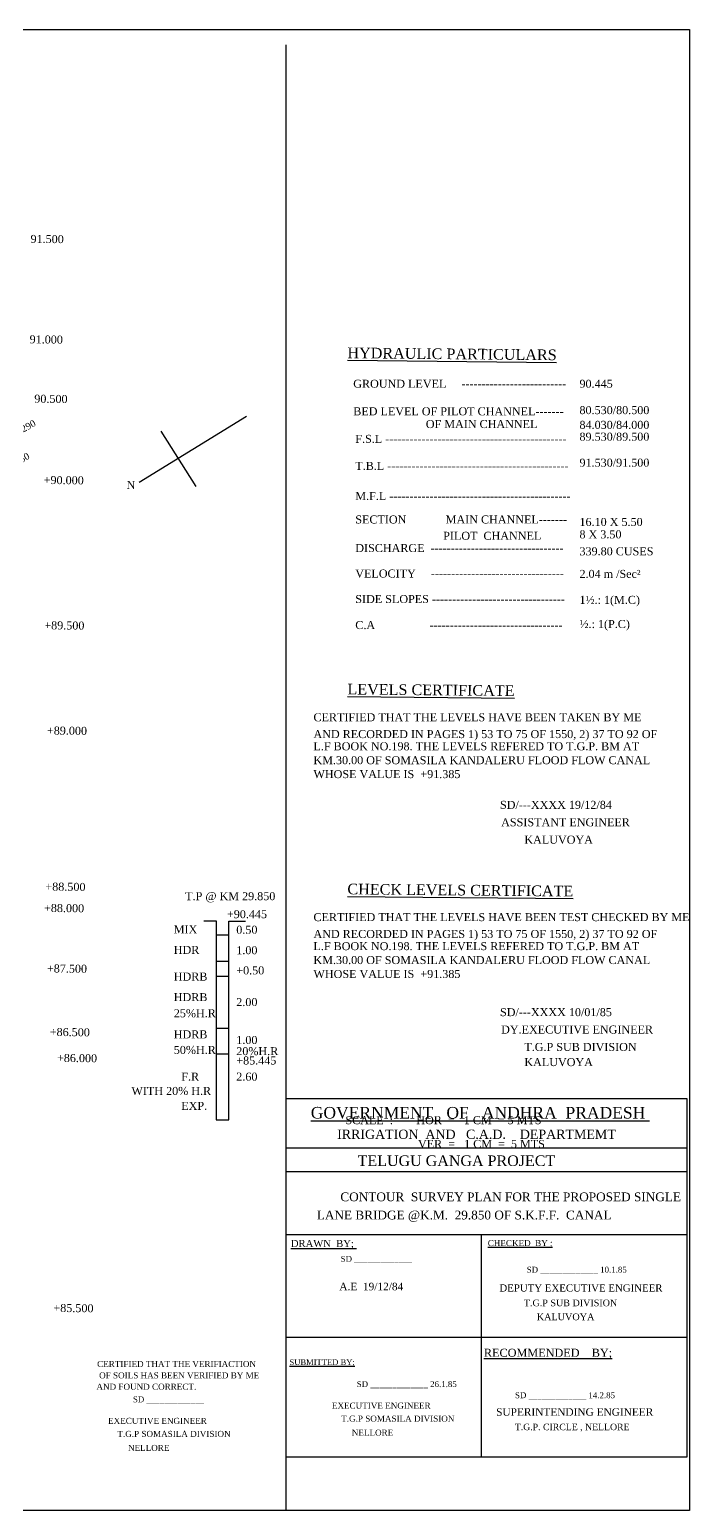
# Model space of a CAD drawing. Header units: millimetres. Extents: x 5 to 739, y 3 to 558.
# Drawn here: x 492 to 739, y 3 to 558 of the extents above; entities that cross this region are included whole.
import ezdxf

# ---------------------------------------------------------------- set-up
doc = ezdxf.new("R2010")
doc.units = ezdxf.units.MM
doc.header["$MEASUREMENT"] = 0
for name, color, linetype in [('CONTOUR TEXT', 31, 'Continuous'), ('LEVELS', 5, 'Continuous'), ('TEXT', 7, 'Continuous')]:
    doc.layers.add(name, color=color, linetype=linetype)
doc.layers.add('TITLE', color=7, linetype='Continuous', lineweight=30)
doc.styles.get("Standard").update_dxf_attribs({"font": 'TIMES.TTF'})

msp = doc.modelspace()

# ---------------------------------------------------------------- linework, layer by layer
at = {"layer": 'TEXT'}
for points in [[(532.48, 388), (572.7, 412.69)], [(540.62, 407.17), (553.77, 386.42)], [(556.81, 223.61), (561.43, 223.61), (561.43, 148.92), (566.05, 148.92), (566.05, 223.4), (572.35, 223.4)], [(561.43, 218.37), (566.05, 218.37)], [(561.43, 208.51), (566.05, 208.51)], [(561.43, 202.84), (566.05, 202.84)], [(561.43, 183.33), (566.05, 183.33)], [(561.43, 173.68), (566.05, 173.68)]]:
    msp.add_lwpolyline(points, dxfattribs=at)
at = {"layer": 'TITLE', "lineweight": 30}
for p, q in [((587.64, 2.59), (587.64, 551.92)), ((587.64, 156.93), (737.64, 156.93)), ((737.64, 156.93), (737.64, 22.5)), ((587.64, 138.47), (737.64, 138.47)), ((587.64, 129.67), (737.64, 129.67)), ((587.64, 106.04), (737.64, 106.04)), ((587.64, 67.47), (660.6, 67.47)), ((737.64, 22.5), (587.64, 22.5))]:
    msp.add_line(p, q, dxfattribs=at)
msp.add_lwpolyline([(738.6, 2.59), (5.47, 2.59), (5.47, 557.63), (738.6, 557.63)], close=True, dxfattribs=at)
for points in [[(660.6, 106.04), (660.6, 22.5)], [(660.6, 67.47), (737.64, 67.47)]]:
    msp.add_lwpolyline(points, dxfattribs=at)

# ---------------------------------------------------------------- texts
at = {"layer": 'CONTOUR TEXT'}
for s, p in [('91.500', (491.82, 477.7)), ('91.000', (491.48, 440.05)), ('90.500', (493.24, 417.79)), ('+90.000', (496.75, 387.32)), ('+89.500', (496.99, 332.87)), ('+89.000', (497.97, 293.42)), ('+88.500', (497.4, 234.93)), ('+88.000', (496.89, 226.91)), ('+87.500', (497.97, 204.25)), ('+86.500', (499.03, 180.43)), ('+86.000', (501.74, 170.7)), ('+85.500', (500.4, 76.98))]:
    msp.add_text(s, height=3, rotation=359.4379, dxfattribs=at).set_placement(p)
at = {"layer": 'LEVELS'}
for s, p in [('90.290', (485.02, 404.27)), ('90.130', (482.72, 391.97))]:
    msp.add_text(s, height=2.5, rotation=29.1456, dxfattribs=at).set_placement(p)
at = {"layer": 'TEXT'}
for s, p in [('%%UHYDRAULIC PARTICULARS', (610.51, 434.48)), ('%%ULEVELS CERTIFICATE', (610.51, 308.44)), ('%%UCHECK LEVELS CERTIFICATE', (610.51, 233.52))]:
    msp.add_text(s, height=4, rotation=359.4379, dxfattribs=at).set_placement(p)
for s, p in [('GROUND LEVEL     --------------------------', (612.72, 423.39)), ('90.445', (697.44, 423.39)), ('80.530/80.500', (697.44, 413.5)), ('BED LEVEL OF PILOT CHANNEL-------', (612.72, 413.06)), ('OF MAIN CHANNEL', (639.89, 408.28)), ('84.030/84.000', (697.44, 407.99)), ('F.S.L ---------------------------------------------', (613.48, 402.73)), ('89.530/89.500', (697.44, 403.55)), ('T.B.L ---------------------------------------------', (613.48, 392.6)), ('91.530/91.500', (697.44, 393.81)), ('N', (527.78, 385.48)), ('M.F.L ---------------------------------------------', (613.48, 381.32)), ('SECTION             MAIN CHANNEL-------', (613.48, 372.52)), ('16.10 X 5.50', (697.44, 371.59)), ('PILOT  CHANNEL', (646.39, 366.4)), ('8 X 3.50', (697.44, 366.93)), ('DISCHARGE  ---------------------------------', (613.48, 361.81)), ('339.80 CUSES', (697.44, 360.58)), ('VELOCITY     ---------------------------------', (613.48, 352.25)), ('2.04 m /Sec²', (697.44, 352.12)), ('SIDE SLOPES ---------------------------------', (613.48, 342.69)), ('1½.: 1(M.C)', (697.44, 342.38)), ('C.A                  ---------------------------------', (613.48, 332.94)), ('½.: 1(P.C)', (697.44, 333.33)), ('CERTIFIED THAT THE LEVELS HAVE BEEN TAKEN BY ME ', (597.81, 298.37)), ('AND RECORDED IN PAGES 1) 53 TO 75 OF 1550, 2) 37 TO 92 OF', (597.81, 292.07)), ('L.F BOOK NO.198. THE LEVELS REFERED TO T.G.P. BM AT ', (597.81, 287.5)), ('KM.30.00 OF SOMASILA KANDALERU FLOOD FLOW CANAL ', (597.81, 282.29)), ('WHOSE VALUE IS  +91.385', (597.81, 277.07)), ('SD/---XXXX 19/12/84', (667.67, 265.55)), ('ASSISTANT ENGINEER', (668.1, 259.02)), ('KALUVOYA', (676.8, 252.5)), ('T.P @ KM 29.850', (549.78, 231.31)), ('+90.445', (565.4, 224.56)), ('CERTIFIED THAT THE LEVELS HAVE BEEN TEST CHECKED BY ME ', (597.81, 223.46)), ('MIX', (545.5, 218.87)), ('0.50', (568.9, 218.74)), ('AND RECORDED IN PAGES 1) 53 TO 75 OF 1550, 2) 37 TO 92 OF', (597.81, 217.15)), ('HDR', (545.5, 211.18)), ('1.00', (568.9, 211.05)), ('L.F BOOK NO.198. THE LEVELS REFERED TO T.G.P. BM AT ', (597.81, 212.59)), ('+0.50', (568.9, 203.5)), ('KM.30.00 OF SOMASILA KANDALERU FLOOD FLOW CANAL ', (597.81, 207.37)), ('HDRB', (545.5, 201.17)), ('WHOSE VALUE IS  +91.385', (597.81, 202.15)), ('HDRB', (545.5, 193.48)), ('2.00', (568.9, 191.62)), ('25%%%H.R', (545.5, 187.43)), ('SD/---XXXX 10/01/85', (667.67, 187.84)), ('DY.EXECUTIVE ENGINEER', (668.1, 181.32)), ('HDRB', (545.5, 179.51)), ('1.00', (568.9, 177.41)), ('T.G.P SUB DIVISION', (676.8, 174.8)), ('50%%%H.R', (545.5, 173.68)), ('20%%%H.R', (568.9, 173.22)), ('+85.445', (568.9, 169.72)), ('KALUVOYA', (676.8, 169.12)), ('F.R', (548.3, 163.67)), ('2.60', (568.9, 163.67)), ('WITH 20%%% H.R', (529.65, 158.31)), ('EXP.', (548.3, 152.72)), ('SCALE  :--     HOR  =   1 CM  = 5 MTS', (609.77, 147.35)), ('VER  =   1 CM  =  5 MTS', (636.96, 138.45))]:
    msp.add_text(s, height=3, dxfattribs=at).set_placement(p)
at = {"layer": 'TITLE', "lineweight": 30}
for s, height, p in [('%%UGOVERNMENT   OF   ANDHRA  PRADESH ', 4.3398, (596.8, 149.47)), ('IRRIGATION  AND   C.A.D.    DEPARTMEMT ', 3.4546, (606.69, 141.84)), ('TELUGU GANGA PROJECT', 3.974, (614.35, 131.67)), ('CONTOUR  SURVEY PLAN FOR THE PROPOSED SINGLE', 3.2799, (607.88, 118.47)), ('LANE BRIDGE @K.M.  29.850 OF S.K.F.F.  CANAL', 3.2799, (599.06, 111.65)), ('%%UDRAWN  BY; ', 2.6241, (589.37, 101.32)), ('%%UCHECKED  BY :', 2.2519, (663.09, 101.65)), ('SD _____________', 2.1982, (608, 95.76)), ('SD _____________ 10.1.85', 2.1982, (677.7, 91.71)), ('A.E  19/12/84', 2.8113, (607.5, 85.1)), ('DEPUTY EXECUTIVE ENGINEER', 2.6869, (667.44, 84.61)), ('T.G.P SUB DIVISION', 2.495, (676.61, 79.11)), ('KALUVOYA', 2.523, (681.44, 73.87)), ('%%URECOMMENDED    BY;', 3.0278, (661.65, 60.15)), ('CERTIFIED THAT THE VERIFIACTION ', 2.2551, (516.78, 56.32)), ('%%USUBMITTED BY;', 2.1195, (588.83, 57.07)), ('AND FOUND CORRECT.', 2.2551, (516.53, 47.81)), ('OF SOILS HAS BEEN VERIFIED BY ME', 2.2551, (517.53, 52.06)), ('SD _____________ 26.1.85', 2.1982, (614.02, 48.81)), ('SD _____________ ', 2.1982, (530.19, 43.1)), ('SD _____________ 14.2.85', 2.1982, (673.3, 44.64)), ('EXECUTIVE ENGINEER', 2.2551, (604.71, 40.72)), ('SUPERINTENDING ENGINEER', 2.8113, (666.23, 38.05)), ('EXECUTIVE ENGINEER', 2.2551, (520.88, 35.02)), ('T.G.P SOMASILA DIVISION', 2.2551, (608.21, 35.84)), ('T.G.P. CIRCLE , NELLORE', 2.4222, (673.21, 32.65)), ('T.G.P SOMASILA DIVISION', 2.2551, (524.38, 30.14)), ('NELLORE', 2.255, (612.17, 30.6)), ('NELLORE', 2.255, (528.34, 24.89))]:
    msp.add_text(s, height=height, dxfattribs=at).set_placement(p)

doc.saveas('drawing.dxf')
